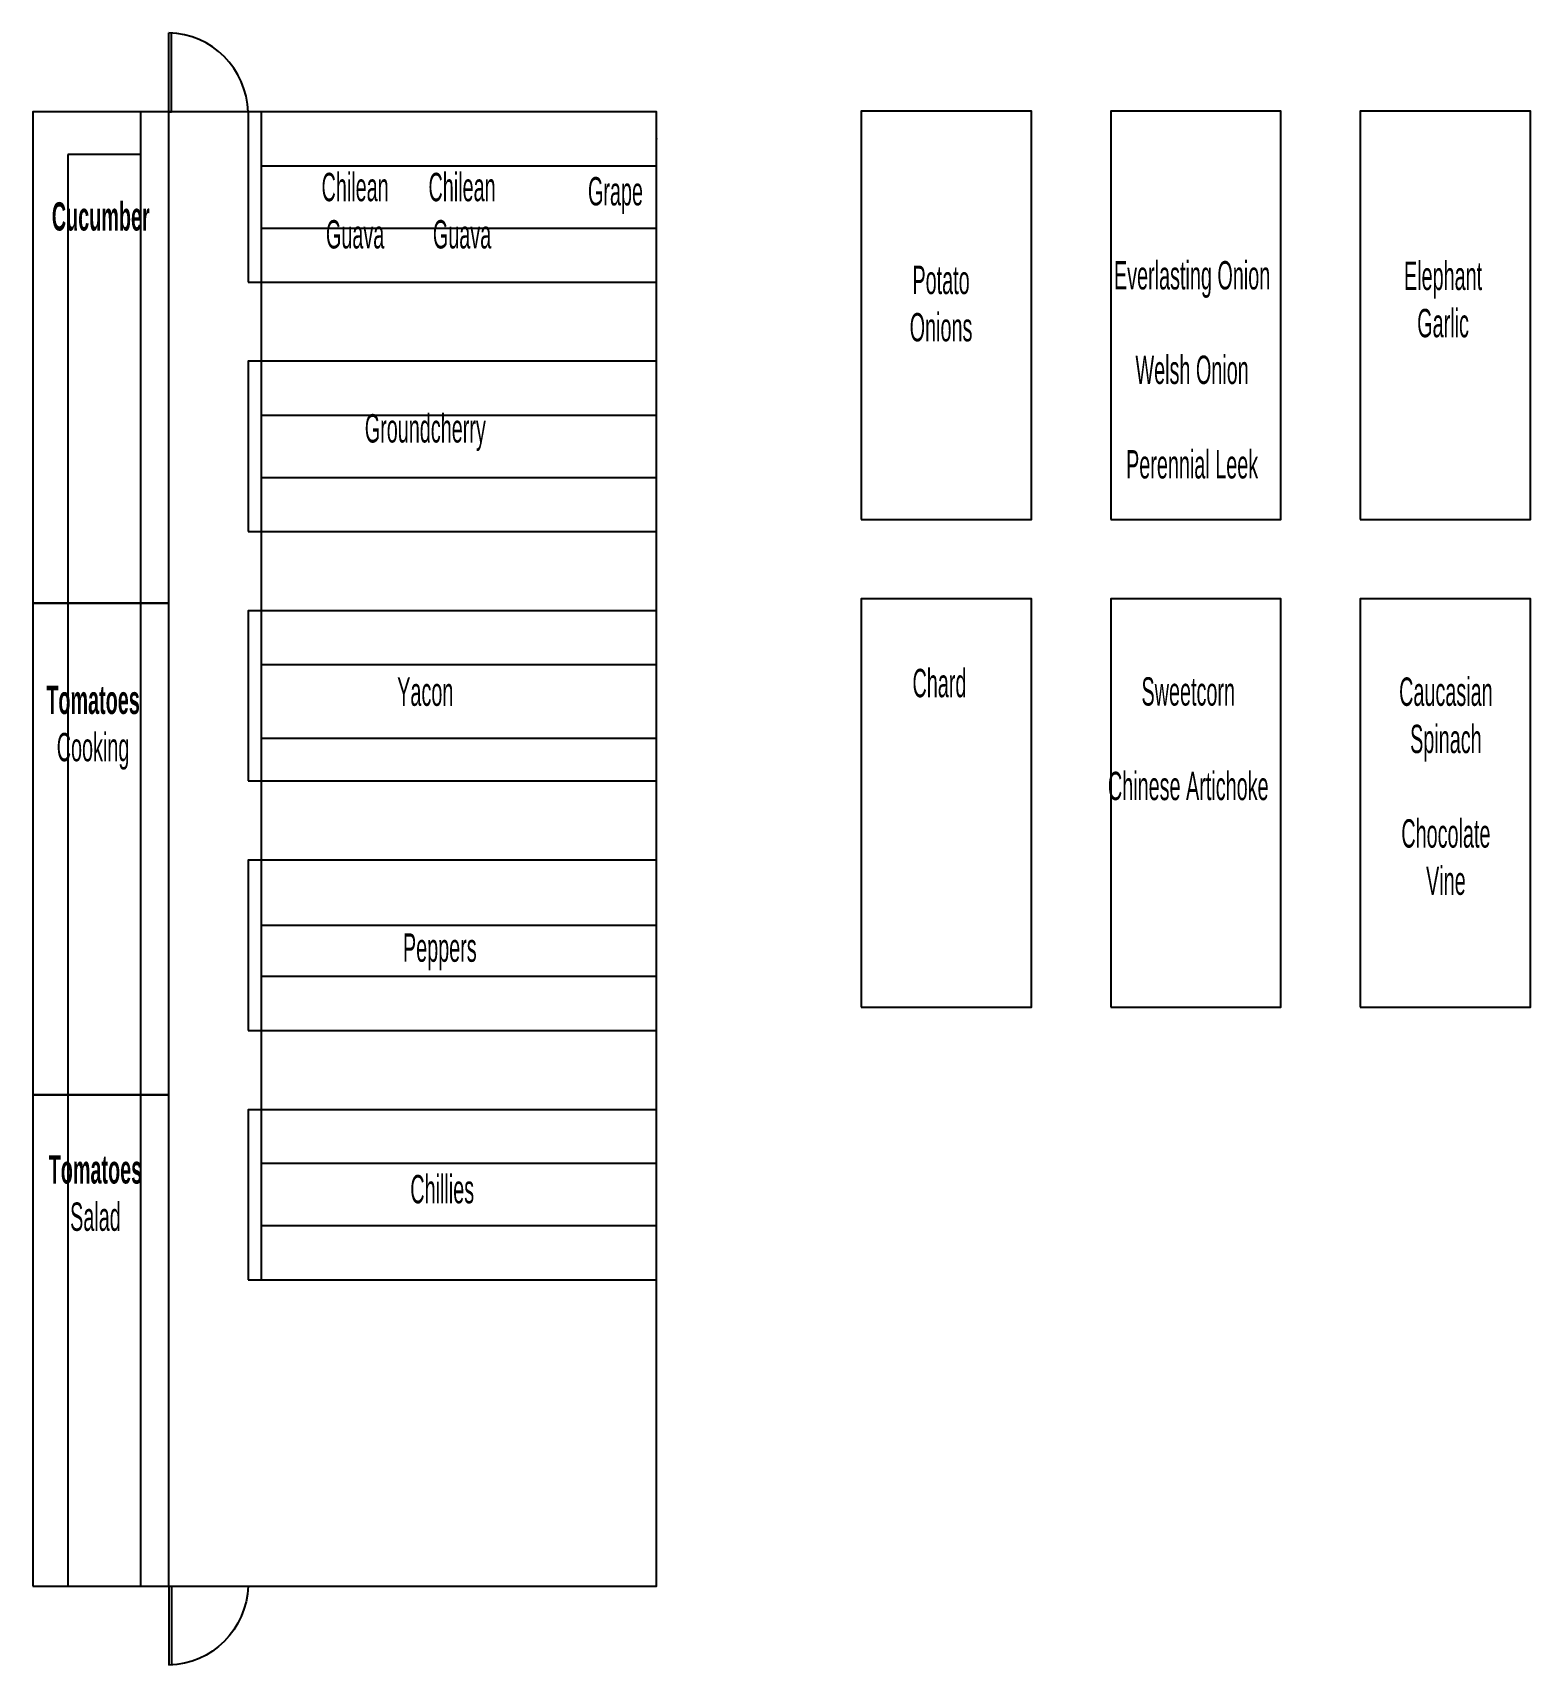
# Model space of a CAD drawing. Header units: metres. Extents: x 23.1 to 36.3, y -0.7 to 13.7.
import ezdxf

# ---------------------------------------------------------------- set-up
doc = ezdxf.new("R2010")
doc.units = ezdxf.units.M
for name, color, linetype, lineweight, true_color in [('Beds', 3, 'Continuous', 25, 0x00ff00), ('Irrigation', 5, 'Continuous', 25, 0x0000ff), ('Text', 30, 'Continuous', 25, 0xff7f00)]:
    doc.layers.add(name, color=color, linetype=linetype, lineweight=lineweight, true_color=true_color)
doc.styles.add('textstyle11', font='', dxfattribs={"width": 0.5})
doc.styles.add('textstyle12', font='', dxfattribs={"width": 0.5})
doc.styles.add('textstyle13', font='', dxfattribs={"width": 0.5})
doc.styles.add('textstyle14', font='', dxfattribs={"width": 0.5})
doc.styles.add('textstyle15', font='', dxfattribs={"width": 0.5})
doc.styles.add('textstyle16', font='', dxfattribs={"width": 0.5})
doc.styles.add('textstyle17', font='', dxfattribs={"width": 0.5})
doc.styles.add('textstyle18', font='', dxfattribs={"width": 0.5})
doc.styles.add('textstyle19', font='', dxfattribs={"width": 0.5})
doc.styles.add('textstyle20', font='', dxfattribs={"width": 0.5})
doc.styles.add('textstyle21', font='', dxfattribs={"width": 0.5})
doc.styles.add('textstyle22', font='', dxfattribs={"width": 0.5})
doc.styles.add('textstyle23', font='', dxfattribs={"width": 0.5})
doc.styles.add('textstyle24', font='', dxfattribs={"width": 0.5})
doc.styles.add('textstyle25', font='', dxfattribs={"width": 0.5})
doc.styles.add('textstyle26', font='', dxfattribs={"width": 0.5})
doc.styles.get('textstyle11').set_extended_font_data('Arial')
doc.styles.get('textstyle12').set_extended_font_data('Arial')
doc.styles.get('textstyle13').set_extended_font_data('Arial')
doc.styles.get('textstyle14').set_extended_font_data('Arial')
doc.styles.get('textstyle15').set_extended_font_data('Arial')
doc.styles.get('textstyle16').set_extended_font_data('Arial')
doc.styles.get('textstyle17').set_extended_font_data('Arial')
doc.styles.get('textstyle18').set_extended_font_data('Arial')
doc.styles.get('textstyle19').set_extended_font_data('Arial')
doc.styles.get('textstyle20').set_extended_font_data('Arial')
doc.styles.get('textstyle21').set_extended_font_data('Arial')
doc.styles.get('textstyle22').set_extended_font_data('Arial')
doc.styles.get('textstyle23').set_extended_font_data('Arial')
doc.styles.get('textstyle24').set_extended_font_data('Arial')
doc.styles.get('textstyle25').set_extended_font_data('Arial')
doc.styles.get('textstyle26').set_extended_font_data('Arial')

# ---------------------------------------------------------------- blocks, each defined once
blk = doc.blocks.new('door')
at = {"layer": 'Beds'}
for p, q in [((0, 0), (0, 0.699)), ((0.024, 0), (0.024, 0.699))]:
    blk.add_line(p, q, dxfattribs=at)
blk.add_lwpolyline([(0, 0), (0.024, 0)], dxfattribs=at)
blk.add_arc((-0.022, -0.022), 0.721, 1.7273, 88.2727, dxfattribs=at)
blk = doc.blocks.new('Beds')
at = {"layer": 'Beds', "flags": 128}
for points in [[(0.019, -0.006), (5.519, -0.006), (5.519, 12.994), (0.019, 12.994)], [(0.019, 8.661), (1.219, 8.661), (1.219, 12.994), (0.019, 12.994)], [(1.919, 11.494), (5.519, 11.494), (5.519, 12.994), (1.919, 12.994)], [(7.326, 9.401), (8.826, 9.401), (8.826, 13.001), (7.326, 13.001)], [(9.526, 9.401), (11.026, 9.401), (11.026, 13.001), (9.526, 13.001)], [(11.726, 9.401), (13.226, 9.401), (13.226, 13.001), (11.726, 13.001)], [(1.919, 9.295), (5.519, 9.295), (5.519, 10.795), (1.919, 10.795)], [(0.019, 4.328), (1.219, 4.328), (1.219, 8.661), (0.019, 8.661)], [(7.326, 5.101), (8.826, 5.101), (8.826, 8.701), (7.326, 8.701)], [(9.526, 5.101), (11.026, 5.101), (11.026, 8.701), (9.526, 8.701)], [(11.726, 5.101), (13.226, 5.101), (13.226, 8.701), (11.726, 8.701)], [(1.919, 7.095), (5.519, 7.095), (5.519, 8.595), (1.919, 8.595)], [(1.919, 4.895), (5.519, 4.895), (5.519, 6.395), (1.919, 6.395)], [(0.019, -0.005), (1.219, -0.005), (1.219, 4.328), (0.019, 4.328)], [(1.919, 2.695), (5.519, 2.695), (5.519, 4.195), (1.919, 4.195)]]:
    blk.add_lwpolyline(points, close=True, dxfattribs=at)
at = {"layer": 'Beds'}
blk.add_blockref('door', (1.219, 12.994), dxfattribs=at)
at = {"layer": 'Beds', "yscale": -1}
blk.add_blockref('door', (1.219, -0.005), dxfattribs=at)

msp = doc.modelspace()

# ---------------------------------------------------------------- linework, layer by layer
at = {"layer": 'Irrigation'}
for p, q in [((24.035, 13.002), (24.035, 0.003)), ((28.585, 12.768), (28.585, 12.761)), ((23.394, 12.627), (23.394, 0.003)), ((24.035, 12.627), (23.394, 12.627)), ((25.1, 12.527), (28.585, 12.527)), ((25.1, 11.977), (28.585, 11.977)), ((25.1, 10.328), (28.585, 10.328)), ((25.1, 9.778), (28.585, 9.778)), ((25.1, 8.129), (28.585, 8.129)), ((25.1, 7.479), (28.585, 7.479)), ((25.1, 5.83), (28.585, 5.83)), ((25.1, 5.38), (28.585, 5.38)), ((25.1, 3.731), (28.585, 3.731)), ((25.1, 3.181), (28.585, 3.181)), ((25.1, 2.703), (25.1, 2.703)), ((24.035, 0.003), (24.035, 0.003)), ((24.035, 0.003), (24.035, 0.003))]:
    msp.add_line(p, q, dxfattribs=at)
at = {"layer": 'Irrigation', "color": 6, "true_color": 0xff00ff}
msp.add_line((25.1, 13), (25.1, 2.703), dxfattribs=at)

# ---------------------------------------------------------------- block references
at = {"layer": 'Beds'}
msp.add_blockref('Beds', (23.066, 0.008), dxfattribs=at)

# ---------------------------------------------------------------- texts
at = {"layer": 'Text', "char_height": 0.25, "attachment_point": 2}
for s, insert, style in [('Chilean\\PGuava', (25.928, 12.465), 'textstyle14'), ('Chilean \\PGuava', (26.871, 12.465), 'textstyle15'), ('Grape', (28.224, 12.428), 'textstyle13'), ('\\fArial|b1|i0|c0|p0;Cucumber', (23.685, 12.206), 'textstyle25'), ('Everlasting Onion\\P\\PWelsh Onion\\P\\PPerennial Leek', (33.309, 11.687), 'textstyle20'), ('Elephant\\PGarlic', (35.522, 11.682), 'textstyle17'), ('Potato\\POnions', (31.095, 11.646), 'textstyle21'), ('Groundcherry', (26.547, 10.337), 'textstyle19'), ('Chard', (31.081, 8.091), 'textstyle23'), ('\\fArial|b1|i0|c0|p0;Tomatoes\\fArial|b0|i0|c0|p0;\\PCooking', (23.617, 7.943), 'textstyle26'), ('Yacon', (26.547, 8.015), 'textstyle18'), ('Sweetcorn\\P\\PChinese Artichoke', (33.275, 8.017), 'textstyle22'), ('Caucasian\\PSpinach\\P\\PChocolate\\PVine', (35.547, 8.015), 'textstyle16'), ('Peppers', (26.675, 5.758), 'textstyle12'), ('\\fArial|b1|i0|c0|p0;Tomatoes\\P\\fArial|b0|i0|c0|p0;Salad', (23.638, 3.802), 'textstyle24'), ('Chillies', (26.696, 3.628), 'textstyle11')]:
    msp.add_mtext(s, dxfattribs=dict(at, insert=insert, style=style))

doc.saveas('drawing.dxf')
